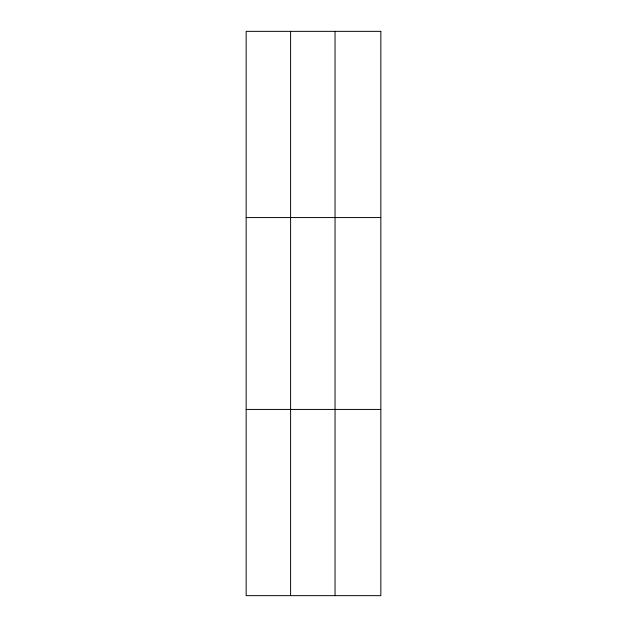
<?xml version="1.0" encoding="UTF-8"?>
<svg xmlns="http://www.w3.org/2000/svg" width="627" height="627" viewBox="0 0 627 627"><rect width="100%" height="100%" fill="white"/><g stroke="black" fill="none" stroke-linecap="round" stroke-linejoin="round"><path stroke-width="0.94" d="M335.045 595.65L335.045 31.35M246.16 217.569L380.84 217.569M246.16 409.431L380.84 409.431M290.607 31.35L290.607 595.65M380.84 31.35L380.84 595.65L246.16 595.65L246.16 31.35L380.84 31.35"/></g></svg>
